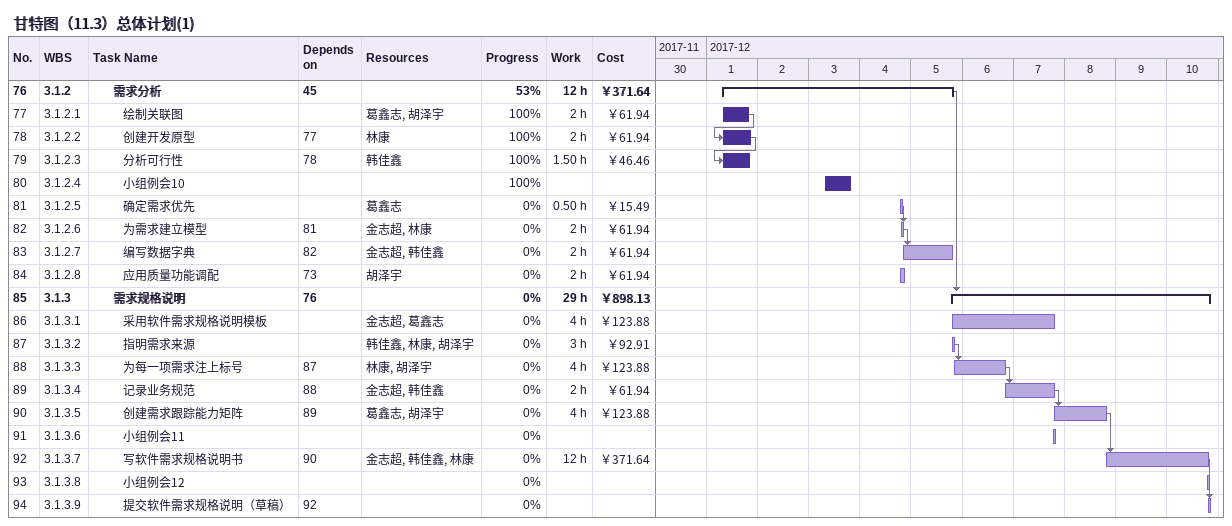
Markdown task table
甘特图（11.3）总体计划(1)

| ID | WBS | Task | Start | Finish | Predecessors | Resources | % complete | Work (h) | Cost (￥) |
|---|---|---|---|---|---|---|---|---|---|
| 76 | 3.1.2 | **需求分析** | 2017-12-01 | 2017-12-05 | 45 |  | 53 | 12 | 371.64 |
| 77 | 3.1.2.1 | 绘制关联图 | 2017-12-01 | 2017-12-01 |  | 葛鑫志, 胡泽宇 | 100 | 2 | 61.94 |
| 78 | 3.1.2.2 | 创建开发原型 | 2017-12-01 | 2017-12-01 | 77 | 林康 | 100 | 2 | 61.94 |
| 79 | 3.1.2.3 | 分析可行性 | 2017-12-01 | 2017-12-01 | 78 | 韩佳鑫 | 100 | 1.50 | 46.46 |
| 80 | 3.1.2.4 | 小组例会10 | 2017-12-03 | 2017-12-03 |  |  | 100 |  |  |
| 81 | 3.1.2.5 | 确定需求优先 | 2017-12-04 | 2017-12-04 |  | 葛鑫志 | 0 | 0.50 | 15.49 |
| 82 | 3.1.2.6 | 为需求建立模型 | 2017-12-04 | 2017-12-04 | 81 | 金志超, 林康 | 0 | 2 | 61.94 |
| 83 | 3.1.2.7 | 编写数据字典 | 2017-12-04 | 2017-12-05 | 82 | 金志超, 韩佳鑫 | 0 | 2 | 61.94 |
| 84 | 3.1.2.8 | 应用质量功能调配 | 2017-12-04 | 2017-12-04 | 73 | 胡泽宇 | 0 | 2 | 61.94 |
| 85 | 3.1.3 | **需求规格说明** | 2017-12-05 | 2017-12-10 | 76 |  | 0 | 29 | 898.13 |
| 86 | 3.1.3.1 | 采用软件需求规格说明模板 | 2017-12-05 | 2017-12-07 |  | 金志超, 葛鑫志 | 0 | 4 | 123.88 |
| 87 | 3.1.3.2 | 指明需求来源 | 2017-12-05 | 2017-12-05 |  | 韩佳鑫, 林康, 胡泽宇 | 0 | 3 | 92.91 |
| 88 | 3.1.3.3 | 为每一项需求注上标号 | 2017-12-05 | 2017-12-06 | 87 | 林康, 胡泽宇 | 0 | 4 | 123.88 |
| 89 | 3.1.3.4 | 记录业务规范 | 2017-12-06 | 2017-12-07 | 88 | 金志超, 韩佳鑫 | 0 | 2 | 61.94 |
| 90 | 3.1.3.5 | 创建需求跟踪能力矩阵 | 2017-12-07 | 2017-12-08 | 89 | 葛鑫志, 胡泽宇 | 0 | 4 | 123.88 |
| 91 | 3.1.3.6 | 小组例会11 | 2017-12-07 | 2017-12-07 |  |  | 0 |  |  |
| 92 | 3.1.3.7 | 写软件需求规格说明书 | 2017-12-08 | 2017-12-10 | 90 | 金志超, 韩佳鑫, 林康 | 0 | 12 | 371.64 |
| 93 | 3.1.3.8 | 小组例会12 | 2017-12-10 | 2017-12-10 |  |  | 0 |  |  |
| 94 | 3.1.3.9 | 提交软件需求规格说明（草稿） | 2017-12-10 | 2017-12-10 | 92 |  | 0 |  |  |
